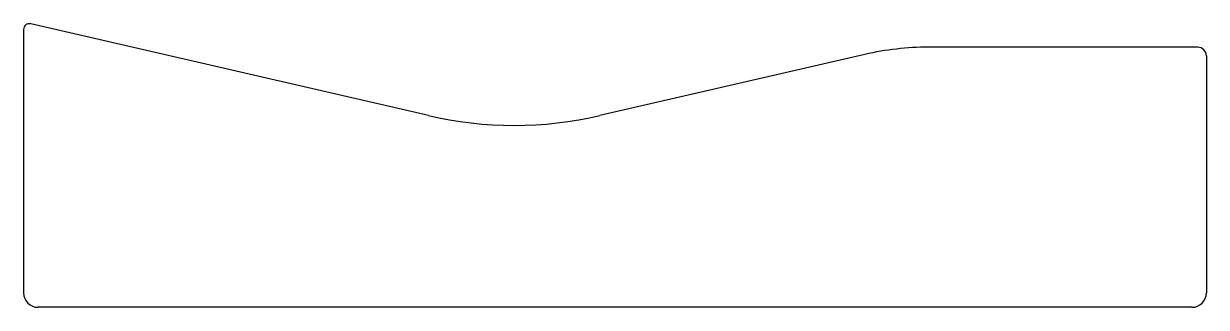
# Model space of a CAD drawing. Header units: millimetres. Extents: x 81 to 491, y 563 to 661.
import ezdxf

# ---------------------------------------------------------------- set-up
doc = ezdxf.new("R2010")
doc.units = ezdxf.units.MM
doc.layers.get('0').update_dxf_attribs({"linetype": 'CONTINUOUS'})

msp = doc.modelspace()

# ---------------------------------------------------------------- linework, layer by layer
for p, q in [((81.28, 659.39), (81.28, 568.25)), ((221.36, 629.57), (83.73, 661.34)), ((487.63, 653.25), (394.48, 653.25)), ((372.43, 650.73), (280.75, 629.57)), ((490.63, 650.25), (490.63, 568.25)), ((485.63, 563.25), (86.28, 563.25))]:
    msp.add_line(p, q)
for centre, radius, start, end in [((83.28, 659.39), 2, 77, 180), ((394.48, 555.25), 98, 90, 103), ((487.63, 650.25), 3, 0, 90), ((251.05, 758.18), 132, 257, 283), ((86.28, 568.25), 5, 180, 270), ((485.63, 568.25), 5, 270, 0)]:
    msp.add_arc(centre, radius, start, end)

doc.saveas('drawing.dxf')
